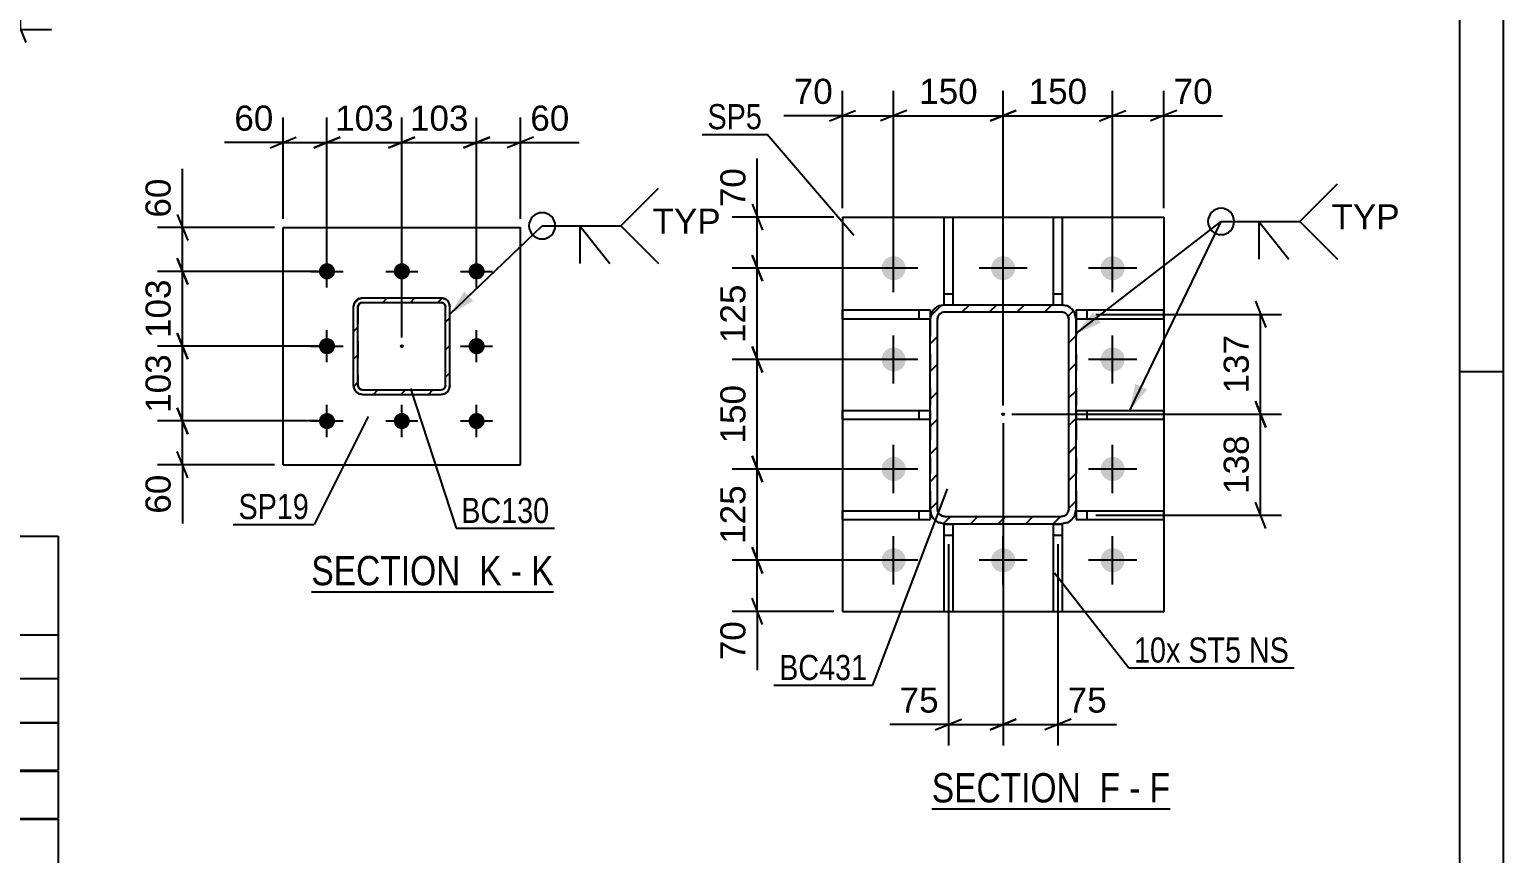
# Model space of a CAD drawing. Header units: millimetres. Extents: x -496 to 256, y -947 to 232.
# Drawn here: x 88 to 256.3, y -94 to 0 of the extents above; entities that cross this region are included whole.
import ezdxf

# ---------------------------------------------------------------- set-up
doc = ezdxf.new("R2010")
doc.units = ezdxf.units.MM
doc.linetypes.add('DXK_LINE_DOT2', pattern=[3.9198, 1.9599, -1.9599])
doc.linetypes.add('DXK_LINE_DOT3', pattern=[5.9187, 2.979, -0.9799, 0.9799, -0.9799])
doc.styles.add('Arial', font='ARIAL.TTF', dxfattribs={"height": 0.2})
doc.styles.add('Arial Narrow', font='ARIALN.TTF', dxfattribs={"height": 0.2})

# ---------------------------------------------------------------- blocks, each defined once
blk = doc.blocks.new('Unknown-284932164-1134')
at = {"color": 5, "linetype": 'Continuous'}
for p, q in [((256.3, -188.08), (256.3, 231.92)), ((251.3, -183.08), (251.3, 226.92)), ((256.3, -39.08), (251.3, -39.08))]:
    blk.add_line(p, q, dxfattribs=at)
blk = doc.blocks.new('Unknown-284932164-17 - 12148')
at = {"color": 6, "linetype": 'Continuous'}
blk.add_line((191.03, -88.96), (218.24, -88.96), dxfattribs=at)
at = {"color": 0, "linetype": 'Continuous'}
for points in [[(209.13, -88.21), (209.13, -84.71), (191.03, -84.71), (191.03, -88.21)], [(212.53, -88.21), (212.53, -84.71), (210.18, -84.71), (210.18, -88.21)], [(214.85, -88.21), (214.85, -84.71), (213.58, -84.71), (213.58, -88.21)], [(218.24, -88.21), (218.24, -84.71), (215.9, -84.71), (215.9, -88.21)]]:
    blk.add_wipeout(points, dxfattribs=at)
at = {"color": 7, "linetype": 'Continuous', "style": 'Arial Narrow'}
for s, p in [('SECTION ', (191.03, -88.21)), ('F', (210.18, -88.21)), ('F', (215.9, -88.21)), ('-', (213.58, -88.21))]:
    blk.add_text(s, height=3.34, dxfattribs=at).set_placement(p)
blk = doc.blocks.new('Unknown-284932164-22 - 14164')
at = {"color": 6, "linetype": 'Continuous'}
blk.add_line((120.21, -64.17), (147.86, -64.17), dxfattribs=at)
at = {"color": 0, "linetype": 'Continuous'}
for points in [[(138.32, -63.42), (138.32, -59.92), (120.21, -59.92), (120.21, -63.42)], [(141.92, -63.42), (141.92, -59.92), (139.37, -59.92), (139.37, -63.42)], [(144.25, -63.42), (144.25, -59.92), (142.97, -59.92), (142.97, -63.42)], [(147.86, -63.42), (147.86, -59.92), (145.3, -59.92), (145.3, -63.42)]]:
    blk.add_wipeout(points, dxfattribs=at)
at = {"color": 7, "linetype": 'Continuous', "style": 'Arial Narrow'}
for s, p in [('SECTION ', (120.21, -63.42)), ('K', (139.37, -63.42)), ('K', (145.3, -63.42)), ('-', (142.97, -63.42))]:
    blk.add_text(s, height=3.34, dxfattribs=at).set_placement(p)
blk = doc.blocks.new('Part-284932164-12196 - 12148')
at = {"color": 2, "linetype": 'Continuous'}
for p, q in [((180.84, -55.93), (180.84, -54.93)), ((180.84, -54.93), (190.84, -54.93)), ((190.84, -54.93), (190.84, -55.93)), ((180.84, -55.93), (190.84, -55.93))]:
    blk.add_line(p, q, dxfattribs=at)
at = {"color": 7, "linetype": 'DXK_LINE_DOT2'}
blk.add_line((189.59, -55.93), (189.59, -54.93), dxfattribs=at)
blk = doc.blocks.new('Part-284932164-12193 - 12148')
at = {"color": 2, "linetype": 'Continuous'}
for p, q in [((192.43, -31.41), (192.43, -21.41)), ((192.43, -21.41), (193.43, -21.41)), ((193.43, -21.41), (193.43, -31.41)), ((192.51, -31.41), (192.43, -31.41))]:
    blk.add_line(p, q, dxfattribs=at)
at = {"color": 7, "linetype": 'DXK_LINE_DOT2'}
for p, q in [((192.43, -30.16), (193.43, -30.16)), ((192.43, -31.41), (193.43, -31.41))]:
    blk.add_line(p, q, dxfattribs=at)
blk = doc.blocks.new('Part-284932164-12169 - 12148')
at = {"linetype": 'Continuous'}
h = blk.add_hatch(dxfattribs=at)
h.set_pattern_fill('', scale=0.7, style=0, pattern_type=0)
h.set_pattern_definition([(45, (190.8447, -54.743), (-1.57154, 1.57154), [])])
h.paths.add_polyline_path([(190.84, -33.08), (190.84, -54.74), (190.97, -55.38), (191.33, -55.92), (191.87, -56.28), (192.51, -56.41), (205.84, -56.41), (206.48, -56.28), (207.02, -55.92), (207.38, -55.38), (207.51, -54.74), (207.51, -33.08), (207.38, -32.44), (207.02, -31.9), (206.48, -31.54), (205.84, -31.41), (192.51, -31.41), (191.87, -31.54), (191.33, -31.9), (190.97, -32.44)])
h.paths.add_polyline_path([(191.92, -32.49), (192.19, -32.31), (192.51, -32.24), (205.84, -32.24), (206.16, -32.31), (206.43, -32.49), (206.61, -32.76), (206.68, -33.08), (206.68, -54.74), (206.61, -55.06), (206.43, -55.33), (206.16, -55.51), (205.84, -55.58), (192.51, -55.58), (192.19, -55.51), (191.92, -55.33), (191.74, -55.06), (191.68, -54.74), (191.68, -33.08), (191.74, -32.76)])
blk.add_hatch(color=246, dxfattribs=at).paths.add_polyline_path([(199.18, -44.01, -1), (199.18, -43.81, -1)])
at = {"color": 7, "linetype": 'DXK_LINE_DOT2'}
for p, q in [((191.87, -31.54), (192.51, -31.41)), ((192.51, -31.41), (205.84, -31.41)), ((205.84, -31.41), (206.48, -31.54)), ((190.84, -33.08), (190.97, -32.44)), ((190.84, -33.08), (190.84, -54.74)), ((191.74, -32.76), (191.68, -33.08)), ((191.68, -54.74), (191.68, -33.08)), ((192.51, -32.24), (192.19, -32.31)), ((192.51, -32.24), (205.84, -32.24)), ((206.16, -32.31), (205.84, -32.24)), ((206.68, -33.08), (206.61, -32.76)), ((206.68, -54.74), (206.68, -33.08)), ((207.38, -32.44), (207.51, -33.08)), ((207.51, -33.08), (207.51, -54.74)), ((190.97, -55.38), (190.84, -54.74)), ((191.68, -54.74), (191.74, -55.06)), ((192.19, -55.51), (192.51, -55.58)), ((205.84, -55.58), (206.16, -55.51)), ((206.61, -55.06), (206.68, -54.74)), ((207.51, -54.74), (207.38, -55.38)), ((192.51, -56.41), (191.87, -56.28)), ((192.51, -55.58), (205.84, -55.58)), ((192.51, -56.41), (205.84, -56.41)), ((206.48, -56.28), (205.84, -56.41))]:
    blk.add_line(p, q, dxfattribs=at)
at = {"color": 2, "linetype": 'Continuous'}
for p, q in [((192.51, -31.41), (191.87, -31.54)), ((192.51, -31.41), (192.51, -31.41)), ((192.51, -31.41), (205.84, -31.41)), ((205.84, -31.41), (205.84, -31.41)), ((206.48, -31.54), (205.84, -31.41)), ((190.97, -32.44), (190.84, -33.08)), ((190.84, -33.08), (190.84, -33.08)), ((190.84, -54.74), (190.84, -33.08)), ((191.68, -33.08), (191.74, -32.76)), ((191.68, -33.08), (191.68, -33.08)), ((191.68, -54.74), (191.68, -33.08)), ((192.19, -32.31), (192.51, -32.24)), ((192.51, -32.24), (192.51, -32.24)), ((192.51, -32.24), (205.84, -32.24)), ((205.84, -32.24), (205.84, -32.24)), ((205.84, -32.24), (206.16, -32.31)), ((206.61, -32.76), (206.68, -33.08)), ((206.68, -33.08), (206.68, -33.08)), ((206.68, -54.74), (206.68, -33.08)), ((207.51, -33.08), (207.38, -32.44)), ((207.51, -33.08), (207.51, -33.08)), ((207.51, -54.74), (207.51, -33.08)), ((190.84, -54.74), (190.84, -54.74)), ((190.84, -54.74), (190.97, -55.38)), ((191.68, -54.74), (191.68, -54.74)), ((191.74, -55.06), (191.68, -54.74)), ((192.51, -55.58), (192.19, -55.51)), ((206.16, -55.51), (205.84, -55.58)), ((206.68, -54.74), (206.61, -55.06)), ((206.68, -54.74), (206.68, -54.74)), ((207.38, -55.38), (207.51, -54.74)), ((207.51, -54.74), (207.51, -54.74)), ((191.87, -56.28), (192.51, -56.41)), ((192.51, -55.58), (192.51, -55.58)), ((192.51, -55.58), (205.84, -55.58)), ((192.51, -56.41), (192.51, -56.41)), ((192.51, -56.41), (205.84, -56.41)), ((205.84, -55.58), (205.84, -55.58)), ((205.84, -56.41), (206.48, -56.28)), ((205.84, -56.41), (205.84, -56.41))]:
    blk.add_line(p, q, dxfattribs=at)
at = {"color": 7, "linetype": 'DXK_LINE_DOT3'}
blk.add_line((199.18, -43.91), (199.18, -43.91), dxfattribs=at)
at = {"color": 246, "linetype": 'DXK_LINE_DOT2'}
blk.add_line((199.18, -43.91), (199.18, -43.91), dxfattribs=at)
at = {"color": 246, "linetype": 'Continuous'}
blk.add_circle((199.18, -43.91), 0.1, dxfattribs=at)
at = {"color": 7, "linetype": 'DXK_LINE_DOT2'}
for centre, radius, start, end in [((192.51, -33.08), 1.67, 112.5, 157.5), ((205.84, -33.08), 1.67, 22.5, 67.5), ((192.51, -33.08), 0.833, 112.5, 157.5), ((205.84, -33.08), 0.833, 22.5, 67.5), ((192.51, -54.74), 1.67, 202.5, 247.5), ((192.51, -54.74), 0.833, 202.5, 247.5), ((205.84, -54.74), 0.833, 292.5, 337.5), ((205.84, -54.74), 1.67, 292.5, 337.5)]:
    blk.add_arc(centre, radius, start, end, dxfattribs=at)
at = {"color": 2, "linetype": 'Continuous'}
for centre, radius, start, end in [((192.51, -33.08), 1.67, 112.5, 157.5), ((205.84, -33.08), 1.67, 22.5, 67.5), ((192.51, -33.08), 0.833, 112.5, 157.5), ((205.84, -33.08), 0.833, 22.5, 67.5), ((192.51, -54.74), 1.67, 202.5, 247.5), ((192.51, -54.74), 0.833, 202.5, 247.5), ((205.84, -54.74), 0.833, 292.5, 337.5), ((205.84, -54.74), 1.67, 292.5, 337.5)]:
    blk.add_arc(centre, radius, start, end, dxfattribs=at)
blk = doc.blocks.new('Part-284932164-12173 - 12148')
at = {"color": 2, "linetype": 'Continuous'}
for p, q in [((180.84, -21.41), (180.84, -66.41)), ((180.84, -21.41), (217.51, -21.41)), ((217.51, -21.41), (217.51, -66.41)), ((180.84, -66.41), (180.84, -66.41)), ((180.84, -66.41), (192.43, -66.41)), ((193.43, -66.41), (204.93, -66.41)), ((205.93, -66.41), (217.51, -66.41)), ((217.51, -66.41), (217.51, -66.41))]:
    blk.add_line(p, q, dxfattribs=at)
at = {"color": 7, "linetype": 'DXK_LINE_DOT2'}
for p, q in [((180.84, -21.41), (217.51, -21.41)), ((180.84, -66.41), (217.51, -66.41)), ((180.84, -66.41), (180.84, -66.41)), ((192.43, -66.41), (193.43, -66.41)), ((204.93, -66.41), (205.93, -66.41)), ((217.51, -66.41), (217.51, -66.41))]:
    blk.add_line(p, q, dxfattribs=at)
blk = doc.blocks.new('Part-284932164-12190 - 12148')
at = {"color": 2, "linetype": 'Continuous'}
for p, q in [((204.93, -66.47), (204.93, -56.47)), ((204.93, -56.47), (205.93, -56.47)), ((205.93, -56.47), (205.93, -66.47)), ((205.93, -66.47), (204.93, -66.47))]:
    blk.add_line(p, q, dxfattribs=at)
at = {"color": 7, "linetype": 'DXK_LINE_DOT2'}
blk.add_line((204.93, -57.72), (205.93, -57.72), dxfattribs=at)
blk = doc.blocks.new('Part-284932164-12191 - 12148')
at = {"color": 2, "linetype": 'Continuous'}
for p, q in [((192.43, -66.47), (192.43, -56.47)), ((192.43, -56.47), (193.43, -56.47)), ((193.43, -56.47), (193.43, -66.47)), ((193.43, -66.47), (192.43, -66.47))]:
    blk.add_line(p, q, dxfattribs=at)
at = {"color": 7, "linetype": 'DXK_LINE_DOT2'}
blk.add_line((192.43, -57.72), (193.43, -57.72), dxfattribs=at)
blk = doc.blocks.new('Part-284932164-12192 - 12148')
at = {"color": 2, "linetype": 'Continuous'}
for p, q in [((204.93, -31.41), (204.93, -21.41)), ((204.93, -21.41), (205.93, -21.41)), ((205.93, -21.41), (205.93, -31.41)), ((205.93, -31.41), (205.85, -31.41))]:
    blk.add_line(p, q, dxfattribs=at)
at = {"color": 7, "linetype": 'DXK_LINE_DOT2'}
for p, q in [((204.93, -30.16), (205.93, -30.16)), ((204.93, -31.41), (205.85, -31.41))]:
    blk.add_line(p, q, dxfattribs=at)
blk = doc.blocks.new('Part-284932164-12194 - 12148')
at = {"color": 2, "linetype": 'Continuous'}
for p, q in [((180.84, -44.47), (180.84, -43.47)), ((180.84, -43.47), (190.84, -43.47)), ((180.84, -44.47), (190.84, -44.47))]:
    blk.add_line(p, q, dxfattribs=at)
at = {"color": 7, "linetype": 'DXK_LINE_DOT2'}
for p, q in [((189.59, -44.47), (189.59, -43.47)), ((190.84, -43.47), (190.84, -44.47))]:
    blk.add_line(p, q, dxfattribs=at)
blk = doc.blocks.new('Part-284932164-12195 - 12148')
at = {"color": 2, "linetype": 'Continuous'}
for p, q in [((180.84, -33.01), (180.84, -32.01)), ((180.84, -32.01), (190.84, -32.01)), ((180.84, -33.01), (190.84, -33.01)), ((190.84, -32.01), (190.84, -33.01))]:
    blk.add_line(p, q, dxfattribs=at)
at = {"color": 7, "linetype": 'DXK_LINE_DOT2'}
blk.add_line((189.59, -33.01), (189.59, -32.01), dxfattribs=at)
blk = doc.blocks.new('Part-284932164-12197 - 12148')
at = {"color": 2, "linetype": 'Continuous'}
for p, q in [((207.51, -43.47), (217.51, -43.47)), ((217.51, -44.47), (217.51, -43.47)), ((207.51, -44.47), (217.51, -44.47))]:
    blk.add_line(p, q, dxfattribs=at)
at = {"color": 7, "linetype": 'DXK_LINE_DOT2'}
for p, q in [((207.51, -43.47), (207.51, -44.47)), ((208.76, -44.47), (208.76, -43.47))]:
    blk.add_line(p, q, dxfattribs=at)
blk = doc.blocks.new('Part-284932164-12198 - 12148')
at = {"color": 2, "linetype": 'Continuous'}
for p, q in [((207.51, -32.01), (217.51, -32.01)), ((207.51, -32.01), (207.51, -33.01)), ((207.51, -33.01), (217.51, -33.01)), ((217.51, -33.01), (217.51, -32.01))]:
    blk.add_line(p, q, dxfattribs=at)
at = {"color": 7, "linetype": 'DXK_LINE_DOT2'}
blk.add_line((208.76, -33.01), (208.76, -32.01), dxfattribs=at)
blk = doc.blocks.new('Part-284932164-12199 - 12148')
at = {"color": 2, "linetype": 'Continuous'}
for p, q in [((207.51, -54.93), (217.51, -54.93)), ((207.51, -54.93), (207.51, -55.93)), ((217.51, -55.93), (217.51, -54.93)), ((207.51, -55.93), (217.51, -55.93))]:
    blk.add_line(p, q, dxfattribs=at)
at = {"color": 7, "linetype": 'DXK_LINE_DOT2'}
blk.add_line((208.76, -55.93), (208.76, -54.93), dxfattribs=at)
blk = doc.blocks.new('Bolt-284932164-12212 - 12148')
at = {"linetype": 'Continuous'}
for points in [[(185.3, -27.24), (185.33, -26.96), (185.42, -26.68), (185.57, -26.44), (185.76, -26.22), (185.99, -26.05), (186.25, -25.94), (186.53, -25.88), (186.82, -25.88), (187.1, -25.94), (187.37, -26.05), (187.6, -26.22), (187.79, -26.44), (187.93, -26.68), (188.02, -26.96), (188.05, -27.24), (188.02, -27.53), (187.93, -27.8), (187.79, -28.05), (187.6, -28.27), (187.37, -28.43), (187.1, -28.55), (186.82, -28.61), (186.53, -28.61), (186.25, -28.55), (185.99, -28.43), (185.76, -28.27), (185.57, -28.05), (185.42, -27.8), (185.33, -27.53)], [(197.8, -27.24), (197.83, -26.96), (197.92, -26.68), (198.07, -26.44), (198.26, -26.22), (198.49, -26.05), (198.75, -25.94), (199.03, -25.88), (199.32, -25.88), (199.6, -25.94), (199.87, -26.05), (200.1, -26.22), (200.29, -26.44), (200.43, -26.68), (200.52, -26.96), (200.55, -27.24), (200.52, -27.53), (200.43, -27.8), (200.29, -28.05), (200.1, -28.27), (199.87, -28.43), (199.6, -28.55), (199.32, -28.61), (199.03, -28.61), (198.75, -28.55), (198.49, -28.43), (198.26, -28.27), (198.07, -28.05), (197.92, -27.8), (197.83, -27.53)], [(210.3, -27.24), (210.33, -26.96), (210.42, -26.68), (210.57, -26.44), (210.76, -26.22), (210.99, -26.05), (211.25, -25.94), (211.53, -25.88), (211.82, -25.88), (212.1, -25.94), (212.37, -26.05), (212.6, -26.22), (212.79, -26.44), (212.93, -26.68), (213.02, -26.96), (213.05, -27.24), (213.02, -27.53), (212.93, -27.8), (212.79, -28.05), (212.6, -28.27), (212.37, -28.43), (212.1, -28.55), (211.82, -28.61), (211.53, -28.61), (211.25, -28.55), (210.99, -28.43), (210.76, -28.27), (210.57, -28.05), (210.42, -27.8), (210.33, -27.53)], [(185.3, -37.66), (185.33, -37.37), (185.42, -37.1), (185.57, -36.85), (185.76, -36.64), (185.99, -36.47), (186.25, -36.35), (186.53, -36.29), (186.82, -36.29), (187.1, -36.35), (187.37, -36.47), (187.6, -36.64), (187.79, -36.85), (187.93, -37.1), (188.02, -37.37), (188.05, -37.66), (188.02, -37.95), (187.93, -38.22), (187.79, -38.47), (187.6, -38.68), (187.37, -38.85), (187.1, -38.97), (186.82, -39.03), (186.53, -39.03), (186.25, -38.97), (185.99, -38.85), (185.76, -38.68), (185.57, -38.47), (185.42, -38.22), (185.33, -37.95)], [(210.3, -37.66), (210.33, -37.37), (210.42, -37.1), (210.57, -36.85), (210.76, -36.64), (210.99, -36.47), (211.25, -36.35), (211.53, -36.29), (211.82, -36.29), (212.1, -36.35), (212.37, -36.47), (212.6, -36.64), (212.79, -36.85), (212.93, -37.1), (213.02, -37.37), (213.05, -37.66), (213.02, -37.95), (212.93, -38.22), (212.79, -38.47), (212.6, -38.68), (212.37, -38.85), (212.1, -38.97), (211.82, -39.03), (211.53, -39.03), (211.25, -38.97), (210.99, -38.85), (210.76, -38.68), (210.57, -38.47), (210.42, -38.22), (210.33, -37.95)], [(185.3, -50.16), (185.33, -49.87), (185.42, -49.6), (185.57, -49.35), (185.76, -49.14), (185.99, -48.97), (186.25, -48.85), (186.53, -48.79), (186.82, -48.79), (187.1, -48.85), (187.37, -48.97), (187.6, -49.14), (187.79, -49.35), (187.93, -49.6), (188.02, -49.87), (188.05, -50.16), (188.02, -50.45), (187.93, -50.72), (187.79, -50.97), (187.6, -51.18), (187.37, -51.35), (187.1, -51.47), (186.82, -51.53), (186.53, -51.53), (186.25, -51.47), (185.99, -51.35), (185.76, -51.18), (185.57, -50.97), (185.42, -50.72), (185.33, -50.45)], [(210.3, -50.16), (210.33, -49.87), (210.42, -49.6), (210.57, -49.35), (210.76, -49.14), (210.99, -48.97), (211.25, -48.85), (211.53, -48.79), (211.82, -48.79), (212.1, -48.85), (212.37, -48.97), (212.6, -49.14), (212.79, -49.35), (212.93, -49.6), (213.02, -49.87), (213.05, -50.16), (213.02, -50.45), (212.93, -50.72), (212.79, -50.97), (212.6, -51.18), (212.37, -51.35), (212.1, -51.47), (211.82, -51.53), (211.53, -51.53), (211.25, -51.47), (210.99, -51.35), (210.76, -51.18), (210.57, -50.97), (210.42, -50.72), (210.33, -50.45)], [(185.3, -60.58), (185.33, -60.29), (185.42, -60.02), (185.57, -59.77), (185.76, -59.55), (185.99, -59.39), (186.25, -59.27), (186.53, -59.21), (186.82, -59.21), (187.1, -59.27), (187.37, -59.39), (187.6, -59.55), (187.79, -59.77), (187.93, -60.02), (188.02, -60.29), (188.05, -60.58), (188.02, -60.86), (187.93, -61.14), (187.79, -61.38), (187.6, -61.6), (187.37, -61.77), (187.1, -61.88), (186.82, -61.94), (186.53, -61.94), (186.25, -61.88), (185.99, -61.77), (185.76, -61.6), (185.57, -61.38), (185.42, -61.14), (185.33, -60.86)], [(197.8, -60.58), (197.83, -60.29), (197.92, -60.02), (198.07, -59.77), (198.26, -59.55), (198.49, -59.39), (198.75, -59.27), (199.03, -59.21), (199.32, -59.21), (199.6, -59.27), (199.87, -59.39), (200.1, -59.55), (200.29, -59.77), (200.43, -60.02), (200.52, -60.29), (200.55, -60.58), (200.52, -60.86), (200.43, -61.14), (200.29, -61.38), (200.1, -61.6), (199.87, -61.77), (199.6, -61.88), (199.32, -61.94), (199.03, -61.94), (198.75, -61.88), (198.49, -61.77), (198.26, -61.6), (198.07, -61.38), (197.92, -61.14), (197.83, -60.86)], [(210.3, -60.58), (210.33, -60.29), (210.42, -60.02), (210.57, -59.77), (210.76, -59.55), (210.99, -59.39), (211.25, -59.27), (211.53, -59.21), (211.82, -59.21), (212.1, -59.27), (212.37, -59.39), (212.6, -59.55), (212.79, -59.77), (212.93, -60.02), (213.02, -60.29), (213.05, -60.58), (213.02, -60.86), (212.93, -61.14), (212.79, -61.38), (212.6, -61.6), (212.37, -61.77), (212.1, -61.88), (211.82, -61.94), (211.53, -61.94), (211.25, -61.88), (210.99, -61.77), (210.76, -61.6), (210.57, -61.38), (210.42, -61.14), (210.33, -60.86)]]:
    blk.add_hatch(color=1, dxfattribs=at).paths.add_polyline_path(points)
at = {"color": 1, "linetype": 'Continuous'}
for p, q in [((186.68, -29.99), (186.68, -24.49)), ((199.18, -29.99), (199.18, -24.49)), ((211.68, -29.99), (211.68, -24.49)), ((189.43, -27.24), (183.93, -27.24)), ((201.93, -27.24), (196.43, -27.24)), ((214.43, -27.24), (208.93, -27.24)), ((186.68, -40.41), (186.68, -34.91)), ((211.68, -40.41), (211.68, -34.91)), ((189.43, -37.66), (183.93, -37.66)), ((214.43, -37.66), (208.93, -37.66)), ((186.68, -52.91), (186.68, -47.41)), ((211.68, -52.91), (211.68, -47.41)), ((189.43, -50.16), (183.93, -50.16)), ((214.43, -50.16), (208.93, -50.16)), ((186.68, -63.33), (186.68, -57.83)), ((199.18, -63.33), (199.18, -57.83)), ((211.68, -63.33), (211.68, -57.83)), ((189.43, -60.58), (183.93, -60.58)), ((201.93, -60.58), (196.43, -60.58)), ((214.43, -60.58), (208.93, -60.58))]:
    blk.add_line(p, q, dxfattribs=at)
blk = doc.blocks.new('Part-284932164-14183 - 14164')
at = {"color": 2, "linetype": 'Continuous'}
for p, q in [((116.99, -49.68), (116.99, -22.6)), ((116.99, -22.6), (144.07, -22.6)), ((144.07, -49.68), (144.07, -22.6)), ((116.99, -49.68), (144.07, -49.68))]:
    blk.add_line(p, q, dxfattribs=at)
blk = doc.blocks.new('Part-284932164-14168 - 14164')
at = {"linetype": 'Continuous'}
h = blk.add_hatch(dxfattribs=at)
h.set_pattern_fill('', scale=0.7, style=0, pattern_type=0)
h.set_pattern_definition([(45, (125.6461, -30.7173), (-1.57154, 1.57154), [])])
h.paths.add_polyline_path([(126.03, -30.64), (125.65, -30.72), (125.32, -30.93), (125.1, -31.26), (125.03, -31.64), (125.03, -40.64), (125.1, -41.02), (125.32, -41.35), (125.65, -41.57), (126.03, -41.64), (135.03, -41.64), (135.41, -41.57), (135.74, -41.35), (135.95, -41.02), (136.03, -40.64), (136.03, -31.64), (135.95, -31.26), (135.74, -30.93), (135.41, -30.72), (135.03, -30.64)])
h.paths.add_polyline_path([(135.03, -31.14), (135.22, -31.18), (135.38, -31.29), (135.49, -31.45), (135.53, -31.64), (135.53, -40.64), (135.49, -40.83), (135.38, -40.99), (135.22, -41.1), (135.03, -41.14), (126.03, -41.14), (125.84, -41.1), (125.68, -40.99), (125.57, -40.83), (125.53, -40.64), (125.53, -31.64), (125.57, -31.45), (125.68, -31.29), (125.84, -31.18), (126.03, -31.14)])
blk.add_hatch(color=246, dxfattribs=at).paths.add_polyline_path([(130.53, -36.24, -1), (130.53, -36.04, -1)])
at = {"color": 7, "linetype": 'DXK_LINE_DOT2'}
for p, q in [((125.03, -31.64), (125.1, -31.26)), ((125.03, -40.64), (125.03, -31.64)), ((125.57, -31.45), (125.53, -31.64)), ((125.53, -31.64), (125.53, -40.64)), ((125.68, -31.29), (125.57, -31.45)), ((125.65, -30.72), (126.03, -30.64)), ((125.84, -31.18), (125.68, -31.29)), ((126.03, -31.14), (125.84, -31.18)), ((126.03, -30.64), (135.03, -30.64)), ((126.03, -31.14), (135.03, -31.14)), ((135.03, -30.64), (135.41, -30.72)), ((135.22, -31.18), (135.03, -31.14)), ((135.38, -31.29), (135.22, -31.18)), ((135.49, -31.45), (135.38, -31.29)), ((135.53, -31.64), (135.49, -31.45)), ((135.53, -40.64), (135.53, -31.64)), ((135.95, -31.26), (136.03, -31.64)), ((136.03, -40.64), (136.03, -31.64)), ((125.1, -41.02), (125.03, -40.64)), ((125.53, -40.64), (125.57, -40.83)), ((125.57, -40.83), (125.68, -40.99)), ((126.03, -41.64), (125.65, -41.57)), ((125.68, -40.99), (125.84, -41.1)), ((125.84, -41.1), (126.03, -41.14)), ((126.03, -41.14), (135.03, -41.14)), ((126.03, -41.64), (135.03, -41.64)), ((135.03, -41.14), (135.22, -41.1)), ((135.41, -41.57), (135.03, -41.64)), ((135.22, -41.1), (135.38, -40.99)), ((135.38, -40.99), (135.49, -40.83)), ((135.49, -40.83), (135.53, -40.64)), ((136.03, -40.64), (135.95, -41.02))]:
    blk.add_line(p, q, dxfattribs=at)
at = {"color": 2, "linetype": 'Continuous'}
for p, q in [((125.1, -31.26), (125.03, -31.64)), ((125.03, -40.64), (125.03, -31.64)), ((125.53, -31.64), (125.57, -31.45)), ((125.53, -40.64), (125.53, -31.64)), ((125.57, -31.45), (125.68, -31.29)), ((126.03, -30.64), (125.65, -30.72)), ((125.68, -31.29), (125.84, -31.18)), ((125.84, -31.18), (126.03, -31.14)), ((126.03, -30.64), (135.03, -30.64)), ((126.03, -31.14), (135.03, -31.14)), ((135.41, -30.72), (135.03, -30.64)), ((135.03, -31.14), (135.22, -31.18)), ((135.22, -31.18), (135.38, -31.29)), ((135.38, -31.29), (135.49, -31.45)), ((135.49, -31.45), (135.53, -31.64)), ((135.53, -40.64), (135.53, -31.64)), ((136.03, -31.64), (135.95, -31.26)), ((136.03, -40.64), (136.03, -31.64)), ((125.03, -40.64), (125.1, -41.02)), ((125.57, -40.83), (125.53, -40.64)), ((125.68, -40.99), (125.57, -40.83)), ((125.65, -41.57), (126.03, -41.64)), ((125.84, -41.1), (125.68, -40.99)), ((126.03, -41.14), (125.84, -41.1)), ((126.03, -41.14), (135.03, -41.14)), ((126.03, -41.64), (135.03, -41.64)), ((135.22, -41.1), (135.03, -41.14)), ((135.03, -41.64), (135.41, -41.57)), ((135.38, -40.99), (135.22, -41.1)), ((135.49, -40.83), (135.38, -40.99)), ((135.53, -40.64), (135.49, -40.83)), ((135.95, -41.02), (136.03, -40.64))]:
    blk.add_line(p, q, dxfattribs=at)
at = {"color": 7, "linetype": 'DXK_LINE_DOT3'}
blk.add_line((130.53, -36.14), (130.53, -36.14), dxfattribs=at)
at = {"color": 246, "linetype": 'DXK_LINE_DOT2'}
blk.add_line((130.53, -36.14), (130.53, -36.14), dxfattribs=at)
at = {"color": 246, "linetype": 'Continuous'}
blk.add_circle((130.53, -36.14), 0.1, dxfattribs=at)
at = {"color": 7, "linetype": 'DXK_LINE_DOT2'}
for centre, start, end in [((126.03, -31.64), 112.5, 157.5), ((135.03, -31.64), 22.5, 67.5), ((126.03, -40.64), 202.5, 247.5), ((135.03, -40.64), 292.5, 337.5)]:
    blk.add_arc(centre, 1, start, end, dxfattribs=at)
at = {"color": 2, "linetype": 'Continuous'}
for centre, start, end in [((126.03, -31.64), 112.5, 157.5), ((135.03, -31.64), 22.5, 67.5), ((126.03, -40.64), 202.5, 247.5), ((135.03, -40.64), 292.5, 337.5)]:
    blk.add_arc(centre, 1, start, end, dxfattribs=at)
blk = doc.blocks.new('Bolt-284932164-14224 - 14164')
at = {"linetype": 'Continuous'}
for points in [[(121.99, -26.68, -1), (121.99, -28.52, -1)], [(130.53, -26.68, -1), (130.53, -28.52, -1)], [(139.07, -26.68, -1), (139.07, -28.52, -1)], [(121.99, -35.22, -1), (121.99, -37.06, -1)], [(139.07, -35.22, -1), (139.07, -37.06, -1)], [(121.99, -43.77, -1), (121.99, -45.6, -1)], [(130.53, -43.77, -1), (130.53, -45.6, -1)], [(139.07, -43.77, -1), (139.07, -45.6, -1)]]:
    blk.add_hatch(color=1, dxfattribs=at).paths.add_polyline_path(points)
at = {"color": 1, "linetype": 'Continuous'}
for p, q in [((121.99, -29.43), (121.99, -25.77)), ((130.53, -29.43), (130.53, -25.77)), ((139.07, -29.43), (139.07, -25.77)), ((120.15, -27.6), (123.82, -27.6)), ((128.7, -27.6), (132.36, -27.6)), ((137.24, -27.6), (140.9, -27.6)), ((121.99, -37.97), (121.99, -34.31)), ((139.07, -37.97), (139.07, -34.31)), ((120.15, -36.14), (123.82, -36.14)), ((137.24, -36.14), (140.9, -36.14)), ((121.99, -46.52), (121.99, -42.85)), ((130.53, -46.52), (130.53, -42.85)), ((139.07, -46.52), (139.07, -42.85)), ((120.15, -44.68), (123.82, -44.68)), ((128.7, -44.68), (132.36, -44.68)), ((137.24, -44.68), (140.9, -44.68))]:
    blk.add_line(p, q, dxfattribs=at)
blk = doc.blocks.new('StraightDimension-284932164-16884 - 1878')
at = {"color": 7, "linetype": 'Continuous'}
for p, q in [((41.56, 53.95), (97.21, 53.95)), ((87.62, 52.45), (86.42, 55.45)), ((87.02, 0), (87.02, 53.95)), ((21.83, 0), (90.54, 0)), ((86.42, 1.5), (87.62, -1.5))]:
    blk.add_line(p, q, dxfattribs=at)
at = {"color": 0, "linetype": 'Continuous'}
for points in [[(97.81, 54.55), (97.81, 58.75), (87.72, 58.75), (87.72, 54.55)], [(91.14, 0.6), (91.14, 4.8), (87.72, 4.8), (87.72, 0.6)]]:
    blk.add_wipeout(points, dxfattribs=at)
at = {"color": 0}
blk.add_wipeout([(86.27, 32.02), (82.07, 32.02), (82.07, 21.93), (86.27, 21.93)], dxfattribs=at)
at = {"color": 3, "linetype": 'Continuous', "style": 'Arial'}
for s, height, p in [('4526', 2.865, (88.32, 55.15)), ('0', 2.87, (88.32, 1.2))]:
    blk.add_text(s, height=height, dxfattribs=at).set_placement(p)
at = {"color": 3, "style": 'Arial'}
blk.add_text('4526', height=2.865, rotation=90.0002, dxfattribs=at).set_placement((85.67, 22.53))
blk = doc.blocks.new('StraightDimension-284932164-14365 - 12148')
at = {"color": 7, "linetype": 'Continuous'}
for p, q in [((211.68, -26.24), (211.68, -6.99)), ((217.51, -20.41), (217.51, -6.99)), ((210.18, -10.44), (213.18, -9.24)), ((211.68, -9.84), (217.51, -9.84)), ((219.01, -9.24), (216.01, -10.44))]:
    blk.add_line(p, q, dxfattribs=at)
at = {"color": 0}
blk.add_wipeout([(223.68, -9.09), (223.68, -4.89), (218.04, -4.89), (218.04, -9.09)], dxfattribs=at)
at = {"color": 7, "linetype": 'Continuous'}
blk.add_line((217.51, -9.84), (224.21, -9.84), dxfattribs=at)
blk.add_line((217.51, -9.84), (224.21, -9.84), dxfattribs=at)
at = {"color": 3, "style": 'Arial'}
blk.add_text('70', height=2.865, dxfattribs=at).set_placement((218.64, -8.49))
blk = doc.blocks.new('StraightDimension-284932164-14367 - 12148')
at = {"color": 7, "linetype": 'Continuous'}
for p, q in [((186.68, -26.24), (186.68, -6.99)), ((199.18, -42.91), (199.18, -6.99)), ((188.18, -9.24), (185.18, -10.44)), ((186.68, -9.84), (199.18, -9.84)), ((197.68, -10.44), (200.68, -9.24))]:
    blk.add_line(p, q, dxfattribs=at)
at = {"color": 0}
blk.add_wipeout([(196.86, -9.09), (196.86, -4.89), (188.99, -4.89), (188.99, -9.09)], dxfattribs=at)
at = {"color": 3, "style": 'Arial'}
blk.add_text('150', height=2.865, dxfattribs=at).set_placement((189.59, -8.49))
blk = doc.blocks.new('StraightDimension-284932164-14425 - 12148')
at = {"color": 7, "linetype": 'Continuous'}
for p, q in [((185.68, -60.58), (168.26, -60.58)), ((170.51, -59.08), (171.71, -62.08)), ((171.11, -66.41), (171.11, -60.58)), ((171.71, -67.91), (170.51, -64.91)), ((179.84, -66.41), (168.26, -66.41))]:
    blk.add_line(p, q, dxfattribs=at)
at = {"color": 0}
blk.add_wipeout([(170.36, -66.93), (166.16, -66.93), (166.16, -72.58), (170.36, -72.58)], dxfattribs=at)
at = {"color": 7, "linetype": 'Continuous'}
blk.add_line((171.11, -66.41), (171.11, -73.11), dxfattribs=at)
blk.add_line((171.11, -66.41), (171.11, -73.11), dxfattribs=at)
at = {"color": 3, "style": 'Arial'}
blk.add_text('70', height=2.865, rotation=90.0002, dxfattribs=at).set_placement((169.76, -71.98))
blk = doc.blocks.new('StraightDimension-284932164-14366 - 12148')
at = {"color": 7, "linetype": 'Continuous'}
for p, q in [((199.18, -42.91), (199.18, -6.99)), ((211.68, -26.24), (211.68, -6.99)), ((200.68, -9.24), (197.68, -10.44)), ((199.18, -9.84), (211.68, -9.84)), ((210.18, -10.44), (213.18, -9.24))]:
    blk.add_line(p, q, dxfattribs=at)
at = {"color": 0}
blk.add_wipeout([(209.36, -9.09), (209.36, -4.89), (201.49, -4.89), (201.49, -9.09)], dxfattribs=at)
at = {"color": 3, "style": 'Arial'}
blk.add_text('150', height=2.865, dxfattribs=at).set_placement((202.09, -8.49))
blk = doc.blocks.new('StraightDimension-284932164-16508 - 12148')
at = {"color": 7, "linetype": 'Continuous'}
for p, q in [((170.51, -25.74), (171.71, -28.74)), ((185.68, -27.24), (168.26, -27.24)), ((171.11, -37.66), (171.11, -27.24)), ((171.71, -39.16), (170.51, -36.16)), ((185.68, -37.66), (168.26, -37.66))]:
    blk.add_line(p, q, dxfattribs=at)
at = {"color": 0}
blk.add_wipeout([(170.36, -28.52), (166.16, -28.52), (166.16, -36.39), (170.36, -36.39)], dxfattribs=at)
at = {"color": 3, "style": 'Arial'}
blk.add_text('125', height=2.865, rotation=90.0002, dxfattribs=at).set_placement((169.76, -35.79))
blk = doc.blocks.new('StraightDimension-284932164-16504 - 12148')
at = {"color": 7, "linetype": 'Continuous'}
for p, q in [((170.51, -36.16), (171.71, -39.16)), ((185.68, -37.66), (168.26, -37.66)), ((171.11, -50.16), (171.11, -37.66)), ((171.71, -51.66), (170.51, -48.66)), ((185.68, -50.16), (168.26, -50.16))]:
    blk.add_line(p, q, dxfattribs=at)
at = {"color": 0}
blk.add_wipeout([(170.36, -39.97), (166.16, -39.97), (166.16, -47.85), (170.36, -47.85)], dxfattribs=at)
at = {"color": 3, "style": 'Arial'}
blk.add_text('150', height=2.865, rotation=90.0002, dxfattribs=at).set_placement((169.76, -47.25))
blk = doc.blocks.new('StraightDimension-284932164-14368 - 12148')
at = {"color": 7, "linetype": 'Continuous'}
for p, q in [((180.84, -20.41), (180.84, -6.99)), ((186.68, -26.24), (186.68, -6.99)), ((179.34, -10.44), (182.34, -9.24)), ((180.84, -9.84), (186.68, -9.84)), ((188.18, -9.24), (185.18, -10.44))]:
    blk.add_line(p, q, dxfattribs=at)
at = {"color": 0}
blk.add_wipeout([(180.32, -9.09), (180.32, -4.89), (174.67, -4.89), (174.67, -9.09)], dxfattribs=at)
at = {"color": 7, "linetype": 'Continuous'}
blk.add_line((180.84, -9.84), (174.15, -9.84), dxfattribs=at)
blk.add_line((180.84, -9.84), (174.15, -9.84), dxfattribs=at)
at = {"color": 3, "style": 'Arial'}
blk.add_text('70', height=2.865, dxfattribs=at).set_placement((175.27, -8.49))
blk = doc.blocks.new('StraightDimension-284932164-14464 - 12148')
at = {"color": 7, "linetype": 'Continuous'}
for p, q in [((199.18, -44.91), (199.18, -81.71)), ((205.43, -58.72), (205.43, -81.71)), ((197.68, -79.91), (200.68, -78.71)), ((206.93, -78.71), (203.93, -79.91)), ((199.18, -79.31), (205.43, -79.31))]:
    blk.add_line(p, q, dxfattribs=at)
at = {"color": 0}
blk.add_wipeout([(211.6, -78.56), (211.6, -74.36), (205.95, -74.36), (205.95, -78.56)], dxfattribs=at)
at = {"color": 7, "linetype": 'Continuous'}
blk.add_line((205.43, -79.31), (212.13, -79.31), dxfattribs=at)
blk.add_line((205.43, -79.31), (212.13, -79.31), dxfattribs=at)
at = {"color": 3, "style": 'Arial'}
blk.add_text('75', height=2.865, dxfattribs=at).set_placement((206.55, -77.96))
blk = doc.blocks.new('StraightDimension-284932164-14465 - 12148')
at = {"color": 7, "linetype": 'Continuous'}
for p, q in [((199.18, -44.91), (199.18, -81.71)), ((192.93, -58.72), (192.93, -81.71)), ((191.43, -79.91), (194.43, -78.71)), ((200.68, -78.71), (197.68, -79.91)), ((192.93, -79.31), (199.18, -79.31))]:
    blk.add_line(p, q, dxfattribs=at)
at = {"color": 0}
blk.add_wipeout([(192.4, -78.56), (192.4, -74.36), (186.76, -74.36), (186.76, -78.56)], dxfattribs=at)
at = {"color": 7, "linetype": 'Continuous'}
blk.add_line((192.93, -79.31), (186.23, -79.31), dxfattribs=at)
blk.add_line((192.93, -79.31), (186.23, -79.31), dxfattribs=at)
at = {"color": 3, "style": 'Arial'}
blk.add_text('75', height=2.865, dxfattribs=at).set_placement((187.36, -77.96))
blk = doc.blocks.new('StraightDimension-284932164-14479 - 12148')
at = {"color": 7, "linetype": 'Continuous'}
for p, q in [((227.97, -31.01), (229.17, -34.01)), ((209.76, -32.51), (230.97, -32.51)), ((228.57, -43.91), (228.57, -32.51)), ((229.17, -45.41), (227.97, -42.41)), ((200.18, -43.91), (230.97, -43.91))]:
    blk.add_line(p, q, dxfattribs=at)
at = {"color": 0}
blk.add_wipeout([(227.82, -34.27), (223.62, -34.27), (223.62, -42.14), (227.82, -42.14)], dxfattribs=at)
at = {"color": 3, "style": 'Arial'}
blk.add_text('137', height=2.865, rotation=90.0002, dxfattribs=at).set_placement((227.22, -41.54))
blk = doc.blocks.new('StraightDimension-284932164-14480 - 12148')
at = {"color": 7, "linetype": 'Continuous'}
for p, q in [((227.97, -42.41), (229.17, -45.41)), ((200.18, -43.91), (230.97, -43.91)), ((228.57, -55.43), (228.57, -43.91)), ((209.76, -55.43), (230.97, -55.43)), ((229.17, -56.93), (227.97, -53.93))]:
    blk.add_line(p, q, dxfattribs=at)
at = {"color": 0}
blk.add_wipeout([(227.82, -45.73), (223.62, -45.73), (223.62, -53.6), (227.82, -53.6)], dxfattribs=at)
at = {"color": 3, "style": 'Arial'}
blk.add_text('138', height=2.865, rotation=90.0002, dxfattribs=at).set_placement((227.22, -53))
blk = doc.blocks.new('StraightDimension-284932164-16497 - 12148')
at = {"color": 7, "linetype": 'Continuous'}
for p, q in [((170.51, -48.66), (171.71, -51.66)), ((185.68, -50.16), (168.26, -50.16)), ((171.11, -60.58), (171.11, -50.16)), ((185.68, -60.58), (168.26, -60.58)), ((171.71, -62.08), (170.51, -59.08))]:
    blk.add_line(p, q, dxfattribs=at)
at = {"color": 0}
blk.add_wipeout([(170.36, -51.43), (166.16, -51.43), (166.16, -59.3), (170.36, -59.3)], dxfattribs=at)
at = {"color": 3, "style": 'Arial'}
blk.add_text('125', height=2.865, rotation=90.0002, dxfattribs=at).set_placement((169.76, -58.7))
blk = doc.blocks.new('StraightDimension-284932164-16523 - 12148')
at = {"color": 7, "linetype": 'Continuous'}
for p, q in [((170.51, -19.91), (171.71, -22.91)), ((179.84, -21.41), (168.26, -21.41)), ((171.11, -27.24), (171.11, -21.41)), ((171.71, -28.74), (170.51, -25.74)), ((185.68, -27.24), (168.26, -27.24))]:
    blk.add_line(p, q, dxfattribs=at)
at = {"color": 0}
blk.add_wipeout([(170.36, -15.24), (166.16, -15.24), (166.16, -20.88), (170.36, -20.88)], dxfattribs=at)
at = {"color": 7, "linetype": 'Continuous'}
blk.add_line((171.11, -21.41), (171.11, -14.71), dxfattribs=at)
blk.add_line((171.11, -21.41), (171.11, -14.71), dxfattribs=at)
at = {"color": 3, "style": 'Arial'}
blk.add_text('70', height=2.865, rotation=90.0002, dxfattribs=at).set_placement((169.76, -20.28))
blk = doc.blocks.new('StraightDimension-284932164-17711 - 14164')
at = {"color": 7, "linetype": 'Continuous'}
for p, q in [((104.89, -26.1), (106.09, -29.1)), ((120.99, -27.6), (102.64, -27.6)), ((105.49, -36.14), (105.49, -27.6)), ((106.09, -37.64), (104.89, -34.64)), ((120.99, -36.14), (102.64, -36.14))]:
    blk.add_line(p, q, dxfattribs=at)
at = {"color": 0}
blk.add_wipeout([(104.74, -27.93), (100.54, -27.93), (100.54, -35.81), (104.74, -35.81)], dxfattribs=at)
at = {"color": 3, "style": 'Arial'}
blk.add_text('103', height=2.865, rotation=90.0002, dxfattribs=at).set_placement((104.14, -35.21))
blk = doc.blocks.new('StraightDimension-284932164-15623 - 14164')
at = {"color": 7, "linetype": 'Continuous'}
for p, q in [((139.07, -26.6), (139.07, -10.05)), ((144.07, -21.6), (144.07, -10.05)), ((137.57, -13.5), (140.57, -12.3)), ((139.07, -12.9), (144.07, -12.9)), ((145.57, -12.3), (142.57, -13.5))]:
    blk.add_line(p, q, dxfattribs=at)
at = {"color": 0}
blk.add_wipeout([(150.24, -12.15), (150.24, -7.95), (144.6, -7.95), (144.6, -12.15)], dxfattribs=at)
at = {"color": 7, "linetype": 'Continuous'}
blk.add_line((144.07, -12.9), (150.77, -12.9), dxfattribs=at)
blk.add_line((144.07, -12.9), (150.77, -12.9), dxfattribs=at)
at = {"color": 3, "style": 'Arial'}
blk.add_text('60', height=2.865, dxfattribs=at).set_placement((145.2, -11.55))
blk = doc.blocks.new('StraightDimension-284932164-15624 - 14164')
at = {"color": 7, "linetype": 'Continuous'}
for p, q in [((130.53, -35.14), (130.53, -10.05)), ((139.07, -26.6), (139.07, -10.05)), ((129.03, -13.5), (132.03, -12.3)), ((130.53, -12.9), (139.07, -12.9)), ((140.57, -12.3), (137.57, -13.5))]:
    blk.add_line(p, q, dxfattribs=at)
at = {"color": 0}
blk.add_wipeout([(138.74, -12.15), (138.74, -7.95), (130.86, -7.95), (130.86, -12.15)], dxfattribs=at)
at = {"color": 3, "style": 'Arial'}
blk.add_text('103', height=2.865, dxfattribs=at).set_placement((131.46, -11.55))
blk = doc.blocks.new('StraightDimension-284932164-15625 - 14164')
at = {"color": 7, "linetype": 'Continuous'}
for p, q in [((121.99, -26.6), (121.99, -10.05)), ((130.53, -35.14), (130.53, -10.05)), ((120.49, -13.5), (123.49, -12.3)), ((121.99, -12.9), (130.53, -12.9)), ((132.03, -12.3), (129.03, -13.5))]:
    blk.add_line(p, q, dxfattribs=at)
at = {"color": 0}
blk.add_wipeout([(130.19, -12.15), (130.19, -7.95), (122.32, -7.95), (122.32, -12.15)], dxfattribs=at)
at = {"color": 3, "style": 'Arial'}
blk.add_text('103', height=2.865, dxfattribs=at).set_placement((122.92, -11.55))
blk = doc.blocks.new('StraightDimension-284932164-15626 - 14164')
at = {"color": 7, "linetype": 'Continuous'}
for p, q in [((116.99, -21.6), (116.99, -10.05)), ((121.99, -26.6), (121.99, -10.05)), ((115.49, -13.5), (118.49, -12.3)), ((116.99, -12.9), (121.99, -12.9)), ((123.49, -12.3), (120.49, -13.5))]:
    blk.add_line(p, q, dxfattribs=at)
at = {"color": 0}
blk.add_wipeout([(116.46, -12.15), (116.46, -7.95), (110.81, -7.95), (110.81, -12.15)], dxfattribs=at)
at = {"color": 7, "linetype": 'Continuous'}
blk.add_line((116.99, -12.9), (110.29, -12.9), dxfattribs=at)
blk.add_line((116.99, -12.9), (110.29, -12.9), dxfattribs=at)
at = {"color": 3, "style": 'Arial'}
blk.add_text('60', height=2.865, dxfattribs=at).set_placement((111.41, -11.55))
blk = doc.blocks.new('StraightDimension-284932164-16811 - 14164')
at = {"color": 7, "linetype": 'Continuous'}
for p, q in [((104.89, -21.1), (106.09, -24.1)), ((115.99, -22.6), (102.64, -22.6)), ((105.49, -27.6), (105.49, -22.6)), ((106.09, -29.1), (104.89, -26.1)), ((120.99, -27.6), (102.64, -27.6))]:
    blk.add_line(p, q, dxfattribs=at)
at = {"color": 0}
blk.add_wipeout([(104.74, -16.43), (100.54, -16.43), (100.54, -22.07), (104.74, -22.07)], dxfattribs=at)
at = {"color": 7, "linetype": 'Continuous'}
blk.add_line((105.49, -22.6), (105.49, -15.9), dxfattribs=at)
blk.add_line((105.49, -22.6), (105.49, -15.9), dxfattribs=at)
at = {"color": 3, "style": 'Arial'}
blk.add_text('60', height=2.865, rotation=90.0002, dxfattribs=at).set_placement((104.14, -21.47))
blk = doc.blocks.new('StraightDimension-284932164-16814 - 14164')
at = {"color": 7, "linetype": 'Continuous'}
for p, q in [((104.89, -43.18), (106.09, -46.18)), ((120.99, -44.68), (102.64, -44.68)), ((105.49, -49.68), (105.49, -44.68)), ((106.09, -51.18), (104.89, -48.18)), ((115.99, -49.68), (102.64, -49.68))]:
    blk.add_line(p, q, dxfattribs=at)
at = {"color": 0}
blk.add_wipeout([(104.74, -50.21), (100.54, -50.21), (100.54, -55.86), (104.74, -55.86)], dxfattribs=at)
at = {"color": 7, "linetype": 'Continuous'}
blk.add_line((105.49, -49.68), (105.49, -56.38), dxfattribs=at)
blk.add_line((105.49, -49.68), (105.49, -56.38), dxfattribs=at)
at = {"color": 3, "style": 'Arial'}
blk.add_text('60', height=2.865, rotation=90.0002, dxfattribs=at).set_placement((104.14, -55.26))
blk = doc.blocks.new('StraightDimension-284932164-17709 - 14164')
at = {"color": 7, "linetype": 'Continuous'}
for p, q in [((104.89, -34.64), (106.09, -37.64)), ((120.99, -36.14), (102.64, -36.14)), ((105.49, -44.68), (105.49, -36.14)), ((106.09, -46.18), (104.89, -43.18)), ((120.99, -44.68), (102.64, -44.68))]:
    blk.add_line(p, q, dxfattribs=at)
at = {"color": 0}
blk.add_wipeout([(104.74, -36.48), (100.54, -36.48), (100.54, -44.35), (104.74, -44.35)], dxfattribs=at)
at = {"color": 3, "style": 'Arial'}
blk.add_text('103', height=2.865, rotation=90.0002, dxfattribs=at).set_placement((104.14, -43.75))
blk = doc.blocks.new('Unknown-284932164-18220')
at = {"color": 7, "linetype": 'Continuous'}
for p, q in [((-68.7, -57.83), (91.3, -57.83)), ((91.3, -57.83), (91.3, -69.08)), ((-68.7, -69.08), (91.3, -69.08)), ((91.3, -69.08), (91.3, -74.08)), ((-68.7, -74.08), (91.3, -74.08)), ((91.3, -74.08), (91.3, -79.08)), ((-68.7, -79.08), (91.3, -79.08)), ((-68.7, -79.13), (91.3, -79.13)), ((91.3, -79.13), (91.3, -84.53)), ((-68.7, -84.53), (91.3, -84.53)), ((-68.7, -84.63), (91.3, -84.63)), ((91.3, -84.63), (91.3, -90.03)), ((-68.7, -90.03), (91.3, -90.03)), ((-68.7, -90.13), (91.3, -90.13)), ((91.3, -90.13), (91.3, -95.53))]:
    blk.add_line(p, q, dxfattribs=at)
blk = doc.blocks.new('WeldMark-284932164-14522 - 12148')
at = {"linetype": 'Continuous'}
for points in [[(210.34, -33.47), (207.51, -34.71), (209.43, -32.28)], [(215.61, -41.09), (213.63, -43.47), (214.26, -40.44)]]:
    blk.add_hatch(color=30, dxfattribs=at).paths.add_polyline_path(points)
at = {"color": 30, "linetype": 'Continuous'}
for p, q in [((207.51, -34.71), (224.06, -21.91)), ((213.63, -43.47), (224.06, -21.91)), ((224.06, -21.91), (233.06, -21.91))]:
    blk.add_line(p, q, dxfattribs=at)
at = {"color": 3, "linetype": 'Continuous'}
for q in [(231.78, -26.2), (228.35, -26.2)]:
    blk.add_line((228.35, -21.91), q, dxfattribs=at)
for start, end in [(90, 270), (270, 90)]:
    blk.add_arc((224.06, -21.91), 1.5, start, end, dxfattribs=at)
at = {"color": 0, "linetype": 'Continuous'}
blk.add_wipeout([(244.44, -22.81), (244.44, -19.81), (236.66, -19.81), (236.66, -22.81)], dxfattribs=at)
blk.add_wipeout([(244.44, -22.81), (244.44, -19.81), (236.66, -19.81), (236.66, -22.81)], dxfattribs=at)
at = {"color": 3, "linetype": 'Continuous'}
for q in [(237.35, -17.63), (237.35, -26.2)]:
    blk.add_line((233.06, -21.91), q, dxfattribs=at)
at = {"color": 3, "linetype": 'Continuous', "style": 'Arial'}
blk.add_text('TYP', height=2.865, dxfattribs=at).set_placement((236.66, -22.81))
blk = doc.blocks.new('MarkSet-284932164-14322 - 12148')
at = {"color": 0}
for points in [[(219.42, -72.25), (219.42, -69.25), (214.12, -69.25), (214.12, -72.25)], [(226.34, -72.25), (226.34, -69.25), (220.32, -69.25), (220.32, -72.25)], [(231.81, -72.25), (231.81, -69.25), (227.24, -69.25), (227.24, -72.25)]]:
    blk.add_wipeout(points, dxfattribs=at)
for points in [[(219.42, -72.25), (219.42, -69.25), (214.12, -69.25), (214.12, -72.25)], [(226.34, -72.25), (226.34, -69.25), (220.32, -69.25), (220.32, -72.25)], [(231.81, -72.25), (231.81, -69.25), (227.24, -69.25), (227.24, -72.25)]]:
    blk.add_wipeout(points, dxfattribs=at)
at = {"color": 30, "linetype": 'Continuous'}
for p, q in [((205.05, -62.01), (213.52, -72.85)), ((213.52, -72.85), (232.41, -72.85))]:
    blk.add_line(p, q, dxfattribs=at)
at = {"color": 3, "style": 'Arial Narrow'}
for s, p in [('10x', (214.12, -72.25)), ('ST5', (220.32, -72.25)), ('NS', (227.24, -72.25))]:
    blk.add_text(s, height=2.863, dxfattribs=at).set_placement(p)
blk = doc.blocks.new('Mark-284932164-14343 - 12148')
at = {"color": 0}
blk.add_wipeout([(183.65, -74.24), (183.65, -71.24), (173.61, -71.24), (173.61, -74.24)], dxfattribs=at)
blk.add_wipeout([(183.65, -74.24), (183.65, -71.24), (173.61, -71.24), (173.61, -74.24)], dxfattribs=at)
at = {"color": 30, "linetype": 'Continuous'}
for p in [(192.77, -52.44), (173.01, -74.84)]:
    blk.add_line(p, (184.25, -74.84), dxfattribs=at)
at = {"color": 3, "style": 'Arial Narrow'}
blk.add_text('BC431', height=2.863, dxfattribs=at).set_placement((173.61, -74.24))
blk = doc.blocks.new('Mark-284932164-14346 - 12148')
at = {"color": 0}
blk.add_wipeout([(171.64, -11.38), (171.64, -8.38), (165.43, -8.38), (165.43, -11.38)], dxfattribs=at)
blk.add_wipeout([(171.64, -11.38), (171.64, -8.38), (165.43, -8.38), (165.43, -11.38)], dxfattribs=at)
at = {"color": 30, "linetype": 'Continuous'}
for p in [(164.83, -11.98), (182.13, -23.51)]:
    blk.add_line(p, (172.24, -11.98), dxfattribs=at)
at = {"color": 3, "style": 'Arial Narrow'}
blk.add_text('SP5', height=2.863, dxfattribs=at).set_placement((165.43, -11.38))
blk = doc.blocks.new('Mark-284932164-15665 - 14164')
at = {"color": 0}
blk.add_wipeout([(147.37, -56.32), (147.37, -53.32), (137.32, -53.32), (137.32, -56.32)], dxfattribs=at)
blk.add_wipeout([(147.37, -56.32), (147.37, -53.32), (137.32, -53.32), (137.32, -56.32)], dxfattribs=at)
at = {"color": 30, "linetype": 'Continuous'}
for p, q in [((131.54, -40.98), (136.72, -56.92)), ((136.72, -56.92), (147.97, -56.92))]:
    blk.add_line(p, q, dxfattribs=at)
at = {"color": 3, "style": 'Arial Narrow'}
blk.add_text('BC130', height=2.863, dxfattribs=at).set_placement((137.32, -56.32))
blk = doc.blocks.new('Mark-284932164-15668 - 14164')
at = {"color": 0}
blk.add_wipeout([(119.93, -55.88), (119.93, -52.88), (111.89, -52.88), (111.89, -55.88)], dxfattribs=at)
blk.add_wipeout([(119.93, -55.88), (119.93, -52.88), (111.89, -52.88), (111.89, -55.88)], dxfattribs=at)
at = {"color": 30, "linetype": 'Continuous'}
for p in [(126.7, -44.18), (111.29, -56.48)]:
    blk.add_line(p, (120.53, -56.48), dxfattribs=at)
at = {"color": 3, "style": 'Arial Narrow'}
blk.add_text('SP19', height=2.863, dxfattribs=at).set_placement((111.89, -55.88))
blk = doc.blocks.new('WeldMark-284932164-15679 - 14164')
at = {"linetype": 'Continuous'}
blk.add_hatch(color=30, dxfattribs=at).paths.add_polyline_path([(138.71, -30.97), (136.03, -32.5), (137.67, -29.89)])
at = {"color": 30, "linetype": 'Continuous'}
for p, q in [((136.03, -32.5), (146.55, -22.41)), ((146.55, -22.41), (155.55, -22.41))]:
    blk.add_line(p, q, dxfattribs=at)
at = {"color": 3, "linetype": 'Continuous'}
for q in [(154.27, -26.69), (150.84, -26.69)]:
    blk.add_line((150.84, -22.41), q, dxfattribs=at)
for start, end in [(90, 270), (270, 90)]:
    blk.add_arc((146.55, -22.41), 1.5, start, end, dxfattribs=at)
at = {"color": 0, "linetype": 'Continuous'}
blk.add_wipeout([(166.93, -23.31), (166.93, -20.31), (159.15, -20.31), (159.15, -23.31)], dxfattribs=at)
blk.add_wipeout([(166.93, -23.31), (166.93, -20.31), (159.15, -20.31), (159.15, -23.31)], dxfattribs=at)
at = {"color": 3, "linetype": 'Continuous'}
for q in [(159.84, -18.12), (159.84, -26.69)]:
    blk.add_line((155.55, -22.41), q, dxfattribs=at)
at = {"color": 3, "linetype": 'Continuous', "style": 'Arial'}
blk.add_text('TYP', height=2.865, dxfattribs=at).set_placement((159.15, -23.31))

msp = doc.modelspace()

# ---------------------------------------------------------------- block references
for name in ['Unknown-284932164-1134', 'Part-284932164-12173 - 12148', 'Part-284932164-12193 - 12148', 'Part-284932164-12192 - 12148', 'Part-284932164-14183 - 14164', 'Bolt-284932164-12212 - 12148', 'Bolt-284932164-14224 - 14164', 'Part-284932164-14168 - 14164', 'Part-284932164-12169 - 12148', 'Part-284932164-12195 - 12148', 'Part-284932164-12198 - 12148', 'Part-284932164-12194 - 12148', 'Part-284932164-12197 - 12148', 'Part-284932164-12196 - 12148', 'Part-284932164-12199 - 12148', 'Part-284932164-12191 - 12148', 'Part-284932164-12190 - 12148', 'Unknown-284932164-18220']:
    msp.add_blockref(name, (0, 0))

# ---------------------------------------------------------------- next in the draw order: block references
for name in ['StraightDimension-284932164-16884 - 1878', 'StraightDimension-284932164-14367 - 12148', 'StraightDimension-284932164-14365 - 12148', 'StraightDimension-284932164-15623 - 14164', 'StraightDimension-284932164-17711 - 14164', 'Mark-284932164-15665 - 14164', 'StraightDimension-284932164-16814 - 14164', 'StraightDimension-284932164-14464 - 12148', 'Unknown-284932164-22 - 14164', 'StraightDimension-284932164-14425 - 12148', 'Unknown-284932164-17 - 12148']:
    msp.add_blockref(name, (0, 0))

# ---------------------------------------------------------------- next in the draw order: block references
for name in ['StraightDimension-284932164-14366 - 12148', 'StraightDimension-284932164-15624 - 14164', 'StraightDimension-284932164-16508 - 12148', 'MarkSet-284932164-14322 - 12148']:
    msp.add_blockref(name, (0, 0))

# ---------------------------------------------------------------- next in the draw order: block references
for name in ['StraightDimension-284932164-14368 - 12148', 'StraightDimension-284932164-15625 - 14164', 'StraightDimension-284932164-16504 - 12148']:
    msp.add_blockref(name, (0, 0))

# ---------------------------------------------------------------- next in the draw order: block references
for name in ['StraightDimension-284932164-15626 - 14164', 'StraightDimension-284932164-16523 - 12148', 'StraightDimension-284932164-17709 - 14164', 'StraightDimension-284932164-14465 - 12148']:
    msp.add_blockref(name, (0, 0))

# ---------------------------------------------------------------- next in the draw order: block references
for name in ['Mark-284932164-14346 - 12148', 'StraightDimension-284932164-16811 - 14164', 'StraightDimension-284932164-14479 - 12148', 'Mark-284932164-15668 - 14164', 'StraightDimension-284932164-16497 - 12148']:
    msp.add_blockref(name, (0, 0))

# ---------------------------------------------------------------- next in the draw order: block references
for name in ['WeldMark-284932164-15679 - 14164', 'StraightDimension-284932164-14480 - 12148', 'Mark-284932164-14343 - 12148']:
    msp.add_blockref(name, (0, 0))

# ---------------------------------------------------------------- next in the draw order: block references
msp.add_blockref('WeldMark-284932164-14522 - 12148', (0, 0))

doc.saveas('drawing.dxf')
